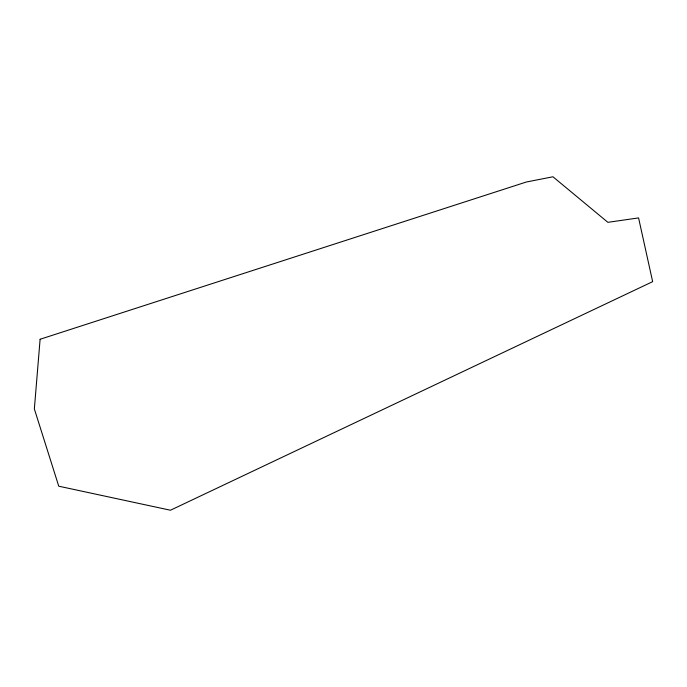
<?xml version="1.0" encoding="UTF-8"?>
<svg xmlns="http://www.w3.org/2000/svg" width="687" height="687" viewBox="0 0 687 687"><rect width="100%" height="100%" fill="white"/><g stroke="black" fill="none" stroke-linecap="round" stroke-linejoin="round"><path stroke-width="1.03" d="M40.112 339.258L34.35 408.902L58.747 486.198L170.462 510.226L652.65 281.653L638.575 217.916L607.883 222.33L552.958 176.774L526.328 182.012L40.112 339.258"/></g></svg>
